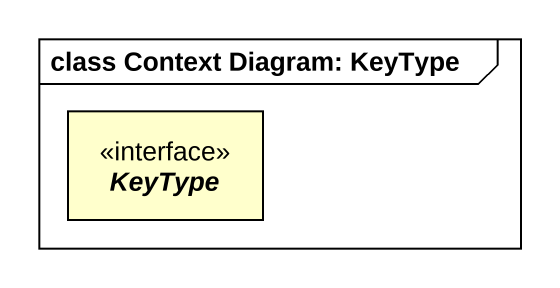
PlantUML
@startuml
mainframe class Context Diagram: KeyType
hide circle
hide empty members
interface KeyType <<interface>>
@enduml
